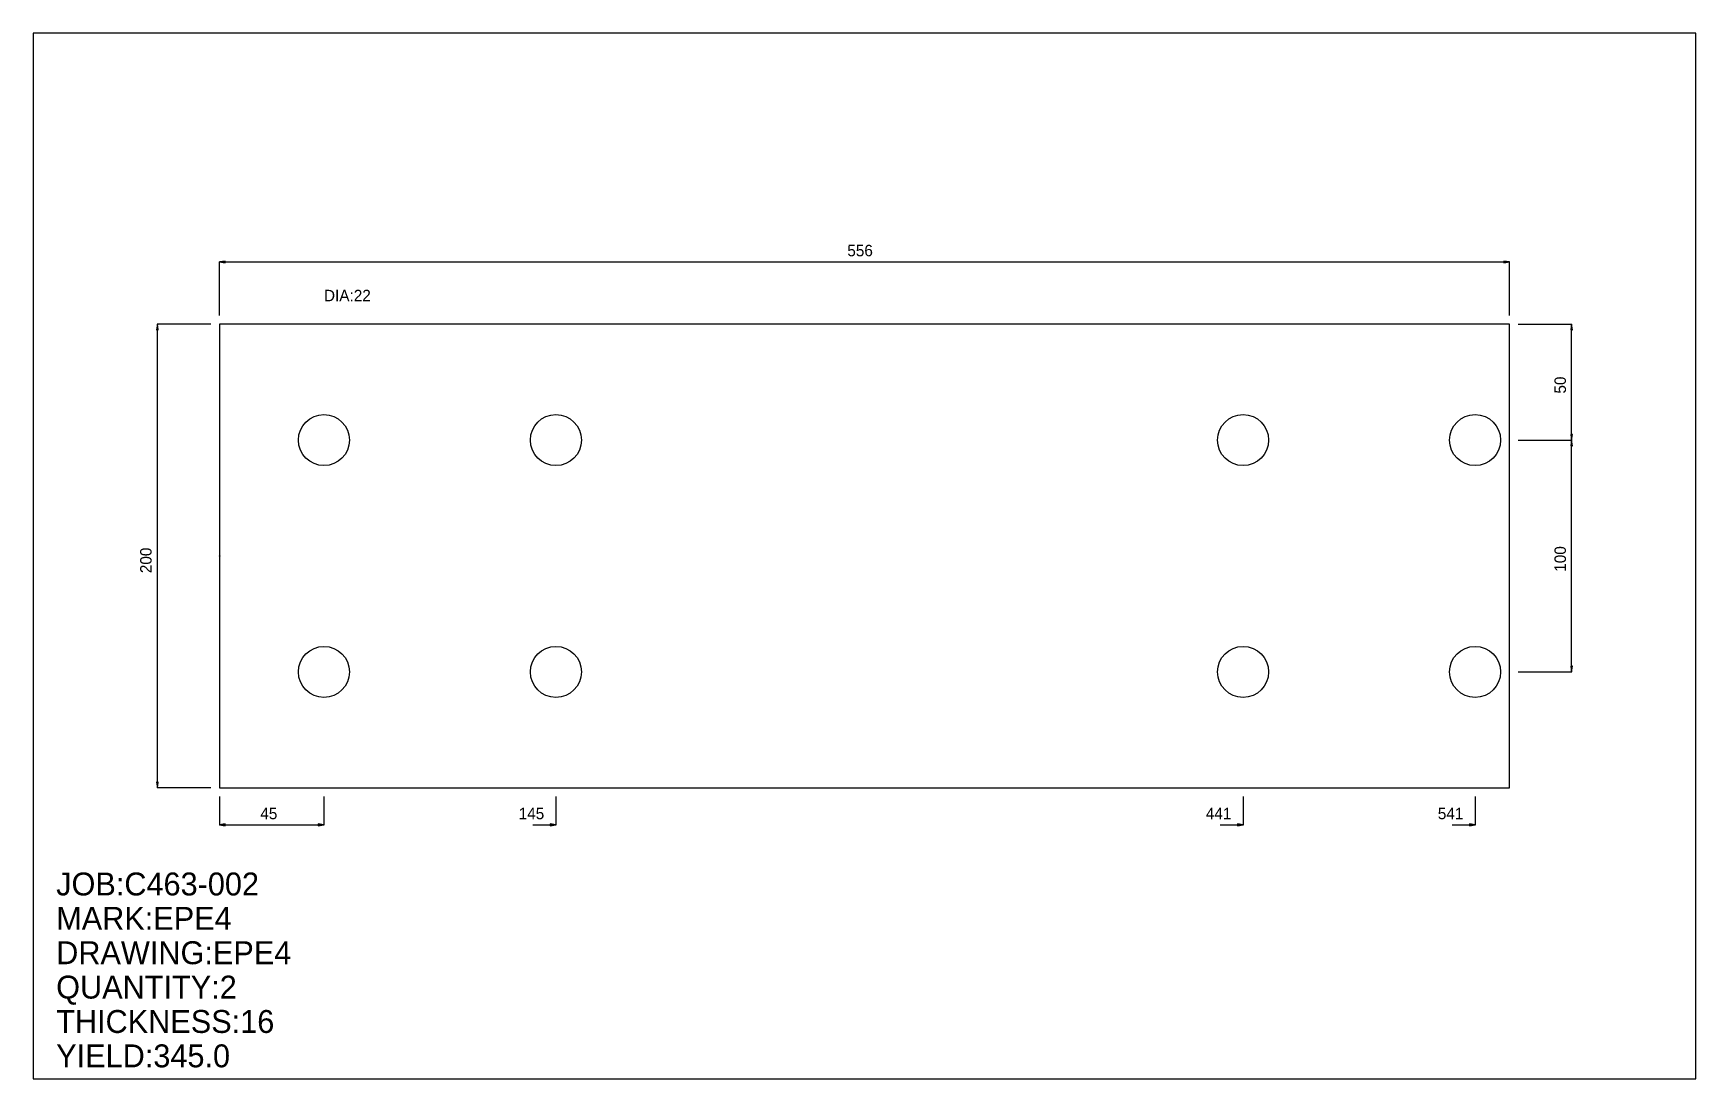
# Model space of a CAD drawing. Extents: x 0 to 717, y 0 to 451.
import ezdxf

# ---------------------------------------------------------------- set-up
doc = ezdxf.new("R2010")
doc.units = 0
doc.header["$LTSCALE"] = 0.125
for name, color, linetype in [('2', 7, 'CONTINUOUS'), ('3', 1, 'CONTINUOUS'), ('4', 1, 'CONTINUOUS'), ('5', 7, 'CONTINUOUS'), ('6', 4, 'CONTINUOUS')]:
    doc.layers.add(name, color=color, linetype=linetype)

# ---------------------------------------------------------------- blocks, each defined once
blk = doc.blocks.new('ARROW')
at = {"layer": '2', "linetype": 'CONTINUOUS'}
for p, q in [((0, 0), (-1, 0.166667)), ((-1, 0.166667), (-1, -0.166667)), ((-1, -0.166667), (0, 0))]:
    blk.add_line(p, q, dxfattribs=at)
blk = doc.blocks.new('PLATE')
at = {"layer": '3', "linetype": 'CONTINUOUS'}
for p, q in [((0, 0), (0, -200)), ((556.03998, 0), (0, 0)), ((556.03998, -200), (556.03998, 0)), ((0, -200), (556.03998, -200))]:
    blk.add_line(p, q, dxfattribs=at)
at = {"layer": '4', "linetype": 'CONTINUOUS'}
for centre in [(45, -50), (145, -50), (441.22501, -50), (541.22498, -50), (45, -150), (145, -150), (441.22501, -150), (541.22498, -150)]:
    blk.add_circle(centre, 11, dxfattribs=at)
at = {"layer": '5', "linetype": 'CONTINUOUS'}
for p, q in [((-0.1, -100), (0.1, -100)), ((0, -100.1), (0, -99.900002))]:
    blk.add_line(p, q, dxfattribs=at)
blk.add_circle((0, -100), 0.1, dxfattribs=at)
at = {"layer": '6', "linetype": 'CONTINUOUS'}
for p, q in [((0, 3.706933), (0, 26.875269)), ((0, 26.82527), (556.03998, 26.82527)), ((556.03998, 3.706933), (556.03998, 26.875269)), ((-3.706918, 0), (-26.875254, 0.000002)), ((-26.82527, -200), (-26.825254, 0.000002)), ((559.74689, 0), (582.91522, -0.000002)), ((582.86523, -50), (582.86523, -0.000002)), ((559.74689, -50), (582.91522, -50)), ((559.74689, -50), (582.91522, -50)), ((582.86523, -150), (582.86523, -50)), ((559.74689, -150), (582.91522, -150)), ((-3.706933, -200), (-26.875269, -200)), ((0, -203.70694), (0, -216.06339)), ((45, -203.70694), (45, -216.06339)), ((145, -203.70694), (145, -216.06339)), ((441.22501, -203.70694), (441.22501, -216.06339)), ((541.22498, -203.70694), (541.22498, -216.06339)), ((0, -216.01338), (45, -216.01338)), ((135.11484, -216.01338), (145, -216.01338)), ((431.33984, -216.01338), (441.22501, -216.01338)), ((531.33984, -216.01338), (541.22498, -216.01338))]:
    blk.add_line(p, q, dxfattribs=at)
at = {"layer": '6', "xscale": 2.471289, "yscale": 2.471289, "zscale": 2.471289}
for p, rotation in [((0, 26.82527), 180), ((-26.825254, 0.000002), 90), ((582.86523, -0.000002), 90), ((582.86523, -50), 270), ((582.86523, -50), 90), ((582.86523, -150), 270), ((-26.82527, -200), 270), ((0, -216.01338), 180)]:
    blk.add_blockref('ARROW', p, dxfattribs=dict(at, rotation=rotation))
for p in [(556.03998, 26.82527), (45, -216.01338), (145, -216.01338), (441.22501, -216.01338), (541.22498, -216.01338)]:
    blk.add_blockref('ARROW', p, dxfattribs=at)
at = {"layer": '5'}
blk.add_text('ZERO', height=0.015, dxfattribs=at).set_placement((0, -100))
at = {"layer": '6'}
for s, p in [('556', (270.60611, 29.296558)), ('DIA:22', (45, 9.885155)), ('45', (17.557423, -213.5421)), ('145', (128.93661, -213.5421)), ('441', (425.16162, -213.5421)), ('541', (525.16162, -213.5421))]:
    blk.add_text(s, height=4.943, dxfattribs=at).set_placement(p)
for s, p in [('50', (580.39392, -29.942577)), ('200', (-29.296551, -107.41386)), ('100', (580.39392, -106.79604))]:
    blk.add_text(s, height=4.943, rotation=90, dxfattribs=at).set_placement(p)

msp = doc.modelspace()

# ---------------------------------------------------------------- linework, layer by layer
at = {"layer": '5', "linetype": 'CONTINUOUS'}
for p, q in [((716.67383, 451.01022), (0, 451.01022)), ((0, 451.01022), (0, 0)), ((716.67383, 0), (716.67383, 451.01022)), ((0, 0), (716.67383, 0))]:
    msp.add_line(p, q, dxfattribs=at)

# ---------------------------------------------------------------- block references
at = {"layer": '2'}
msp.add_blockref('PLATE', (80.316925, 325.50513), dxfattribs=at)

# ---------------------------------------------------------------- texts
at = {"layer": '5'}
for s, p in [('JOB:C463-002', (9.885155, 79.081238)), ('MARK:EPE4', (9.885155, 64.25351)), ('DRAWING:EPE4', (9.885155, 49.425774)), ('QUANTITY:2', (9.885155, 34.598042)), ('THICKNESS:16', (9.885155, 19.770309)), ('YIELD:345.0', (9.885155, 4.942577))]:
    msp.add_text(s, height=9.885, dxfattribs=at).set_placement(p)

doc.saveas('drawing.dxf')
